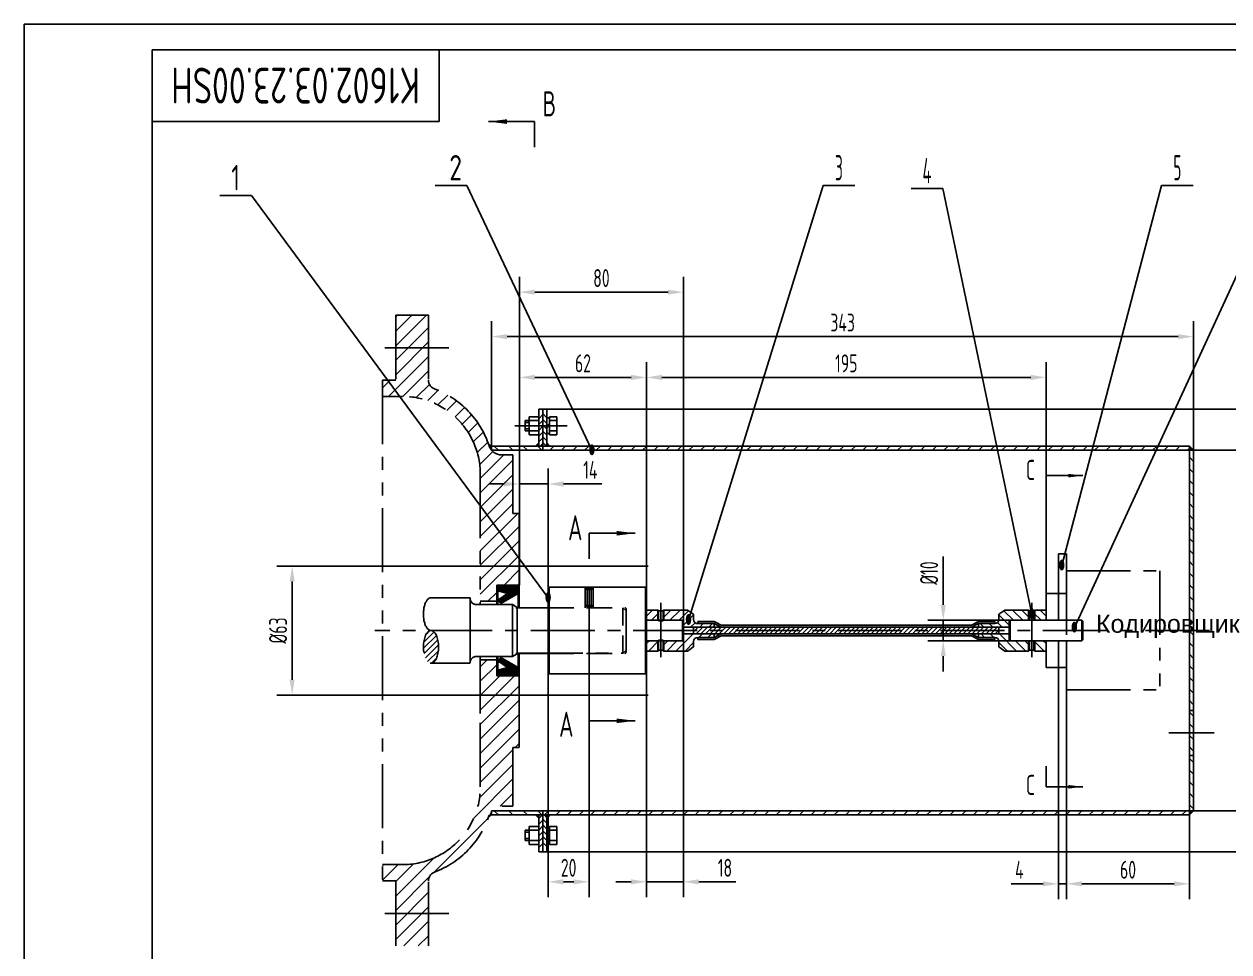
# Model space of a CAD drawing. Header units: millimetres. Extents: x 0 to 1980, y 0 to 742.
# Drawn here: x 0 to 588, y 289 to 742 of the extents above; entities that cross this region are included whole.
import ezdxf
from ezdxf.enums import TextEntityAlignment as Align

# ---------------------------------------------------------------- set-up
doc = ezdxf.new("R2010")
doc.units = ezdxf.units.MM
doc.header["$LTSCALE"] = 25
for name, pattern in [('F', [0.75, 0.5, -0.25]), ('G', [2, 1.25, -0.25, 0.25, -0.25]), ('K', [2.5, 1.25, -0.25, 0.25, -0.25, 0.25, -0.25])]:
    doc.linetypes.add(name, pattern=pattern)
for name, color, linetype in [('01', 7, 'Continuous'), ('02', 1, 'Continuous'), ('04', 2, 'F'), ('05', 142, 'G'), ('07', 6, 'K'), ('08', 1, 'Continuous'), ('11', 3, 'Continuous')]:
    doc.layers.add(name, color=color, linetype=linetype)
doc.styles.get("Standard").update_dxf_attribs({"font": 'isocp', "width": 0.707, "bigfont": 'intecad.shx'})
doc.dimstyles.new('INTE', dxfattribs={"dimscale": 2.5, "dimtxt": 3.5, "dimasz": 3, "dimexe": 3, "dimexo": 0, "dimgap": 1, "dimtad": 1, "dimdec": 0, "dimdsep": 46, "dimtxsty": 'Standard', "dimcen": 0, "dimclrd": 1, "dimclre": 1, "dimclrt": 3, "dimaunit": 1, "dimadec": 0, "dimazin": 0, "dimtfac": 1, "dimtdec": 0, "dimtmove": 0, "dimatfit": 0, "dimfxl": 0, "dimarcsym": 0})
pattern_1 = [(45, (-78.8282, -61.2427), (-2.828427, 2.828427), [])]
pattern_2 = [(45, (-600.815, -126.018), (-3.535534, 3.535534), [])]

# ---------------------------------------------------------------- blocks, each defined once
blk = doc.blocks.new('*D3')
at = {"layer": '08', "color": 1, "lineweight": -2}
for p, q in [((508.77, 363.96), (508.77, 315.24)), ((568.76, 356.41), (568.76, 315.24)), ((561.26, 322.74), (516.27, 322.74))]:
    blk.add_line(p, q, dxfattribs=at)
at = {"layer": '08', "color": 1}
for points in [[(516.27, 323.99), (516.27, 321.49), (508.77, 322.74)], [(561.26, 323.99), (561.26, 321.49), (568.76, 322.74)]]:
    blk.add_solid(points, dxfattribs=at)
at = {"layer": 'DEFPOINTS', "color": 0}
for p in [(508.77, 363.96), (568.76, 356.41), (508.77, 322.74)]:
    blk.add_point(p, dxfattribs=at)
at = {"layer": '08', "color": 3, "insert": (538.77, 329.61), "char_height": 8.75, "attachment_point": 5}
blk.add_mtext('60', dxfattribs=at)
blk = doc.blocks.new('*D4')
at = {"layer": '08', "color": 1, "lineweight": -2}
for p, q in [((255.19, 554.41), (649.67, 554.41)), ((642.17, 546.91), (642.17, 345.91)), ((255.19, 338.41), (649.67, 338.41))]:
    blk.add_line(p, q, dxfattribs=at)
at = {"layer": '08', "color": 1}
for points in [[(640.92, 546.91), (643.42, 546.91), (642.17, 554.41)], [(640.92, 345.91), (643.42, 345.91), (642.17, 338.41)]]:
    blk.add_solid(points, dxfattribs=at)
at = {"layer": 'DEFPOINTS', "color": 0}
for p in [(255.19, 554.41), (255.19, 338.41), (642.17, 338.41)]:
    blk.add_point(p, dxfattribs=at)
at = {"layer": '08', "color": 3, "insert": (635.29, 446.41), "char_height": 8.75, "attachment_point": 5, "rotation": 90}
blk.add_mtext('%%c216', dxfattribs=at)
blk = doc.blocks.new('*D5')
at = {"layer": '08', "color": 1, "lineweight": -2}
for p, q in [((228.19, 536.41), (228.19, 597.4)), ((570.76, 534.41), (570.76, 597.4)), ((235.69, 589.9), (563.26, 589.9))]:
    blk.add_line(p, q, dxfattribs=at)
at = {"layer": '08', "color": 1}
for points in [[(235.69, 591.15), (235.69, 588.65), (228.19, 589.9)], [(563.26, 591.15), (563.26, 588.65), (570.76, 589.9)]]:
    blk.add_solid(points, dxfattribs=at)
at = {"layer": 'DEFPOINTS', "color": 0}
for p in [(570.76, 589.9), (228.19, 536.41), (570.76, 534.41)]:
    blk.add_point(p, dxfattribs=at)
at = {"layer": '08', "color": 3, "insert": (399.48, 596.77), "char_height": 8.75, "attachment_point": 5}
blk.add_mtext('343', dxfattribs=at)
blk = doc.blocks.new('*D6')
at = {"layer": '08', "color": 1, "lineweight": -2}
for p, q in [((321.76, 444.16), (321.76, 316.21)), ((303.76, 425.77), (303.76, 316.21)), ((296.26, 323.71), (288.76, 323.71)), ((303.76, 323.71), (321.76, 323.71)), ((329.26, 323.71), (347.33, 323.71))]:
    blk.add_line(p, q, dxfattribs=at)
at = {"layer": '08', "color": 1}
for points in [[(296.26, 324.96), (296.26, 322.46), (303.76, 323.71)], [(329.26, 324.96), (329.26, 322.46), (321.76, 323.71)]]:
    blk.add_solid(points, dxfattribs=at)
at = {"layer": 'DEFPOINTS', "color": 0}
for p in [(321.76, 444.16), (303.76, 425.77), (303.76, 323.71)]:
    blk.add_point(p, dxfattribs=at)
at = {"layer": '08', "color": 3, "insert": (342.05, 330.58), "char_height": 8.75, "attachment_point": 5}
blk.add_mtext('18', dxfattribs=at)
blk = doc.blocks.new('*D7')
at = {"layer": '08', "color": 1, "lineweight": -2}
for p, q in [((275.76, 455.44), (275.76, 316.21)), ((255.76, 446.41), (255.76, 316.21)), ((268.26, 323.71), (263.26, 323.71))]:
    blk.add_line(p, q, dxfattribs=at)
at = {"layer": '08', "color": 1}
for points in [[(263.26, 324.96), (263.26, 322.46), (255.76, 323.71)], [(268.26, 324.96), (268.26, 322.46), (275.76, 323.71)]]:
    blk.add_solid(points, dxfattribs=at)
at = {"layer": 'DEFPOINTS', "color": 0}
for p in [(275.76, 455.44), (255.76, 446.41), (255.76, 323.71)]:
    blk.add_point(p, dxfattribs=at)
at = {"layer": '08', "color": 3, "insert": (265.76, 330.58), "char_height": 8.75, "attachment_point": 5}
blk.add_mtext('20', dxfattribs=at)
blk = doc.blocks.new('*D10')
at = {"layer": '08', "color": 1, "lineweight": -2}
for p, q in [((504.77, 360.52), (504.77, 315.24)), ((508.77, 351.77), (508.77, 315.24)), ((497.27, 322.74), (481.68, 322.74)), ((508.77, 322.74), (504.77, 322.74)), ((516.27, 322.74), (523.77, 322.74))]:
    blk.add_line(p, q, dxfattribs=at)
at = {"layer": '08', "color": 1}
for points in [[(497.27, 323.99), (497.27, 321.49), (504.77, 322.74)], [(516.27, 323.99), (516.27, 321.49), (508.77, 322.74)]]:
    blk.add_solid(points, dxfattribs=at)
at = {"layer": 'DEFPOINTS', "color": 0}
for p in [(504.77, 360.52), (508.77, 351.77), (504.77, 322.74)]:
    blk.add_point(p, dxfattribs=at)
at = {"layer": '08', "color": 3, "insert": (485.72, 329.61), "char_height": 8.75, "attachment_point": 5}
blk.add_mtext('4', dxfattribs=at)
blk = doc.blocks.new('*D11')
at = {"layer": '08', "color": 1, "lineweight": -2}
for p, q in [((304.59, 477.91), (123.32, 477.91)), ((130.82, 470.41), (130.82, 422.41)), ((304.59, 414.91), (123.32, 414.91))]:
    blk.add_line(p, q, dxfattribs=at)
at = {"layer": '08', "color": 1}
for points in [[(129.57, 470.41), (132.07, 470.41), (130.82, 477.91)], [(129.57, 422.41), (132.07, 422.41), (130.82, 414.91)]]:
    blk.add_solid(points, dxfattribs=at)
at = {"layer": 'DEFPOINTS', "color": 0}
for p in [(304.59, 477.91), (130.82, 414.91), (304.59, 414.91)]:
    blk.add_point(p, dxfattribs=at)
at = {"layer": '08', "color": 3, "insert": (123.95, 446.42), "char_height": 8.75, "attachment_point": 5, "rotation": 90}
blk.add_mtext('%%c63', dxfattribs=at)
blk = doc.blocks.new('*D12')
at = {"layer": '08', "color": 1, "lineweight": -2}
for p, q in [((241.76, 468.62), (241.76, 619.12)), ((321.76, 451.41), (321.76, 619.12)), ((249.26, 611.62), (314.26, 611.62))]:
    blk.add_line(p, q, dxfattribs=at)
at = {"layer": '08', "color": 1}
for points in [[(249.26, 612.87), (249.26, 610.37), (241.76, 611.62)], [(314.26, 612.87), (314.26, 610.37), (321.76, 611.62)]]:
    blk.add_solid(points, dxfattribs=at)
at = {"layer": 'DEFPOINTS', "color": 0}
for p in [(321.76, 611.62), (241.76, 468.62), (321.76, 451.41)]:
    blk.add_point(p, dxfattribs=at)
at = {"layer": '08', "color": 3, "insert": (281.76, 618.49), "char_height": 8.75, "attachment_point": 5}
blk.add_mtext('80', dxfattribs=at)
blk = doc.blocks.new('*D13')
at = {"layer": '08', "color": 1, "lineweight": -2}
for p, q in [((303.76, 456.41), (303.76, 577.5)), ((498.77, 456.41), (498.77, 577.5)), ((491.27, 570), (311.26, 570))]:
    blk.add_line(p, q, dxfattribs=at)
at = {"layer": '08', "color": 1}
for points in [[(311.26, 571.25), (311.26, 568.75), (303.76, 570)], [(491.27, 571.25), (491.27, 568.75), (498.77, 570)]]:
    blk.add_solid(points, dxfattribs=at)
at = {"layer": 'DEFPOINTS', "color": 0}
for p in [(303.76, 570), (303.76, 456.41), (498.77, 456.41)]:
    blk.add_point(p, dxfattribs=at)
at = {"layer": '08', "color": 3, "insert": (401.26, 576.87), "char_height": 8.75, "attachment_point": 5}
blk.add_mtext('195', dxfattribs=at)
blk = doc.blocks.new('*D14')
at = {"layer": '08', "color": 1, "lineweight": -2}
for p, q in [((241.76, 488.76), (241.76, 577.5)), ((303.76, 460.91), (303.76, 577.5)), ((249.26, 570), (296.26, 570))]:
    blk.add_line(p, q, dxfattribs=at)
at = {"layer": '08', "color": 1}
for points in [[(249.26, 571.25), (249.26, 568.75), (241.76, 570)], [(296.26, 571.25), (296.26, 568.75), (303.76, 570)]]:
    blk.add_solid(points, dxfattribs=at)
at = {"layer": 'DEFPOINTS', "color": 0}
for p in [(303.76, 570), (241.76, 488.76), (303.76, 460.91)]:
    blk.add_point(p, dxfattribs=at)
at = {"layer": '08', "color": 3, "insert": (272.76, 576.87), "char_height": 8.75, "attachment_point": 5}
blk.add_mtext('62', dxfattribs=at)
blk = doc.blocks.new('*D15')
at = {"layer": '08', "color": 1, "lineweight": -2}
for p, q in [((241.76, 474.98), (241.76, 525.45)), ((255.76, 462.29), (255.76, 525.45)), ((234.26, 517.95), (226.76, 517.95)), ((241.76, 517.95), (255.76, 517.95)), ((263.26, 517.95), (281.95, 517.95))]:
    blk.add_line(p, q, dxfattribs=at)
at = {"layer": '08', "color": 1}
for points in [[(234.26, 519.2), (234.26, 516.7), (241.76, 517.95)], [(263.26, 519.2), (263.26, 516.7), (255.76, 517.95)]]:
    blk.add_solid(points, dxfattribs=at)
at = {"layer": 'DEFPOINTS', "color": 0}
for p in [(241.76, 517.95), (241.76, 474.98), (255.76, 462.29)]:
    blk.add_point(p, dxfattribs=at)
at = {"layer": '08', "color": 3, "insert": (276.36, 524.82), "char_height": 8.75, "attachment_point": 5}
blk.add_mtext('14', dxfattribs=at)
blk = doc.blocks.new('*D16')
at = {"layer": '08', "color": 1, "lineweight": -2}
for p, q in [((448.57, 458.91), (448.57, 482.55)), ((482.63, 451.41), (441.07, 451.41)), ((448.57, 441.41), (448.57, 451.41)), ((482.63, 441.41), (441.07, 441.41)), ((448.57, 433.91), (448.57, 426.41))]:
    blk.add_line(p, q, dxfattribs=at)
at = {"layer": '08', "color": 1}
for points in [[(447.32, 458.91), (449.82, 458.91), (448.57, 451.41)], [(447.32, 433.91), (449.82, 433.91), (448.57, 441.41)]]:
    blk.add_solid(points, dxfattribs=at)
at = {"layer": 'DEFPOINTS', "color": 0}
for p in [(448.57, 451.41), (482.63, 451.41), (482.63, 441.41)]:
    blk.add_point(p, dxfattribs=at)
at = {"layer": '08', "color": 3, "insert": (441.69, 474.48), "char_height": 8.75, "attachment_point": 5, "rotation": 90}
blk.add_mtext('%%c10', dxfattribs=at)
blk = doc.blocks.new('*D17')
at = {"layer": '08', "color": 1, "lineweight": -2}
for p, q in [((570.76, 534.41), (625.89, 534.41)), ((618.39, 526.91), (618.39, 365.91)), ((570.76, 358.41), (625.89, 358.41))]:
    blk.add_line(p, q, dxfattribs=at)
at = {"layer": '08', "color": 1}
for points in [[(617.14, 526.91), (619.64, 526.91), (618.39, 534.41)], [(617.14, 365.91), (619.64, 365.91), (618.39, 358.41)]]:
    blk.add_solid(points, dxfattribs=at)
at = {"layer": 'DEFPOINTS', "color": 0}
for p in [(570.76, 534.41), (570.76, 358.41), (618.39, 358.41)]:
    blk.add_point(p, dxfattribs=at)
at = {"layer": '08', "color": 3, "insert": (611.52, 446.41), "char_height": 8.75, "attachment_point": 5, "rotation": 90}
blk.add_mtext('%%c176', dxfattribs=at)
blk = doc.blocks.new('*U26', base_point=(251.96, 168.31))
at = {"layer": '01'}
for p, q in [((251.96, 168.31), (251.96, 182.31)), ((195.96, 168.31), (251.96, 168.31))]:
    blk.add_line(p, q, dxfattribs=at)
blk = doc.blocks.new('*U27')
at = {"layer": '04'}
blk.add_blockref('*U26', (0, 0), dxfattribs=at)
blk = doc.blocks.new('*U28')
at = {"layer": '01'}
for points in [[(415, 292), (25, 292)], [(25, 292), (25, 5)]]:
    blk.add_lwpolyline(points, dxfattribs=at)
at = {"layer": '02'}
for points in [[(420, 297), (0, 297)], [(0, 297), (0, 0)]]:
    blk.add_lwpolyline(points, dxfattribs=at)

msp = doc.modelspace()

# ---------------------------------------------------------------- hatches: boundary and pattern name
at = {"layer": '01'}
for points in [[(228.19, 536.41), (228.19, 534.41, -0.098965), (226.93, 536.62, 0.004645), (226.67, 537.41)], [(570.76, 534.41), (568.76, 536.41), (568.76, 534.41)], [(228.19, 356.41), (228.19, 358.41, 0.098965), (226.93, 356.19, -0.004645), (226.67, 355.41)], [(568.76, 356.41), (570.76, 358.41), (568.76, 358.41)]]:
    msp.add_hatch(color=256, dxfattribs=at).paths.add_polyline_path(points)
h = msp.add_hatch(color=256, dxfattribs=at)
h.paths.add_polyline_path([(251.19, 538.06), (249.52, 536.41), (251.19, 536.41)])
h.paths.add_polyline_path([(255.19, 538.13), (255.19, 536.41), (256.65, 536.41)])
h = msp.add_hatch(color=256, dxfattribs=at)
h.paths.add_polyline_path([(251.19, 354.76), (249.52, 356.41), (251.19, 356.41)])
h.paths.add_polyline_path([(255.19, 354.68), (255.19, 356.41), (256.65, 356.41)])
at = {"layer": '02'}
h = msp.add_hatch(dxfattribs=at)
h.set_pattern_fill('_USER', color=256, scale=2, angle=45, style=0, pattern_type=0)
h.set_pattern_definition([(45, (-6820.4626, -2949.5408), (-1.41421356, 1.41421356), [])])
h.paths.add_polyline_path([(253.19, 544.41), (251.19, 544.41), (251.19, 536.41), (253.19, 536.41)])
h.paths.add_polyline_path([(253.19, 552.41), (251.19, 552.41), (251.19, 544.41), (253.19, 544.41)])
h.paths.add_polyline_path([(253.19, 356.41), (251.19, 356.41), (251.19, 348.41), (253.19, 348.41)])
h.paths.add_polyline_path([(253.19, 348.41), (251.19, 348.41), (251.19, 340.41), (253.19, 340.41)])
h = msp.add_hatch(dxfattribs=at)
h.set_pattern_fill('_USER', color=256, scale=2, angle=135, style=0, pattern_type=0)
h.set_pattern_definition([(135, (-6820.4626, -2949.5408), (-1.41421356, -1.41421356), [])])
h.paths.add_polyline_path([(255.19, 348.41), (253.19, 348.41), (253.19, 356.41), (255.19, 356.41)])
h.paths.add_polyline_path([(255.19, 340.41), (253.19, 340.41), (253.19, 348.41), (255.19, 348.41)])
h.paths.add_polyline_path([(255.19, 536.41), (253.19, 536.41), (253.19, 544.41), (255.19, 544.41)])
h.paths.add_polyline_path([(255.19, 544.41), (253.19, 544.41), (253.19, 552.41), (255.19, 552.41)])
h = msp.add_hatch(dxfattribs=at)
h.set_pattern_fill('_USER', color=256, scale=5, angle=135, style=0, pattern_type=0)
h.set_pattern_definition([(135, (-6820.4626, -2949.541), (-3.535534, -3.535534), [])])
h.paths.add_polyline_path([(253.19, 534.41), (253.19, 536.41), (228.19, 536.41), (228.19, 534.41)])
h = msp.add_hatch(dxfattribs=at)
h.set_pattern_fill('_USER', color=256, scale=4, angle=45, style=0, pattern_type=0)
h.set_pattern_definition(pattern_1)
h.paths.add_polyline_path([(253.19, 536.41), (253.19, 534.41), (568.76, 534.41), (568.76, 536.41)])
h = msp.add_hatch(dxfattribs=at)
h.set_pattern_fill('_USER', color=256, scale=4, angle=135, style=0, pattern_type=0)
h.set_pattern_definition([(135, (-6670.4626, -2949.5408), (-2.8284271, -2.8284271), [])])
h.paths.add_polyline_path([(570.76, 534.41), (568.76, 534.41), (568.76, 446.41), (570.76, 446.41)])
h.paths.add_polyline_path([(570.76, 446.41), (568.76, 446.41), (568.76, 358.41), (570.76, 358.41)])
at = {"layer": '02', "linetype": 'Continuous'}
h = msp.add_hatch(dxfattribs=at)
h.set_pattern_fill('ANSI31', color=1, style=0)
h.set_pattern_definition([(45, (776.3112, 234.5412), (-2.245064, 2.245064), [])])
h.paths.add_polyline_path([(312.26, 456.41), (312.26, 451.41), (321.76, 451.41), (321.76, 448.01), (336.77, 448.01), (336.77, 449.76), (328.77, 449.76, -0.414214), (326.77, 451.76), (326.77, 454.41), (323.83, 456.41)])
h.paths.add_polyline_path([(312.26, 441.41), (312.26, 436.41), (323.83, 436.41), (326.77, 438.41), (326.77, 441.05, -0.414214), (328.77, 443.05), (336.77, 443.05), (336.77, 444.81), (321.76, 444.81), (321.76, 441.41)])
h.paths.add_polyline_path([(303.76, 436.41), (309.26, 436.41), (309.26, 441.41), (303.76, 441.41)])
h.paths.add_polyline_path([(303.76, 456.41), (303.76, 451.41), (309.26, 451.41), (309.26, 456.41)])
h.paths.add_polyline_path([(309.26, 451.42, 0.040596), (309.66, 451.21), (309.66, 456.2, -0.040596), (309.26, 456.41)])
h.paths.add_polyline_path([(312.26, 456.41, -0.040596), (311.86, 456.2), (311.86, 451.21, 0.040596), (312.26, 451.42)])
h.paths.add_polyline_path([(309.66, 441.6, 0.040596), (309.26, 441.39), (309.26, 436.41, -0.040596), (309.66, 436.62)])
h.paths.add_polyline_path([(311.86, 436.62, -0.040596), (312.26, 436.41), (312.26, 441.39, 0.040596), (311.86, 441.6)])
h = msp.add_hatch(dxfattribs=at)
h.set_pattern_fill('ANSI31', color=1, style=0)
h.set_pattern_definition([(135, (26.2187, 234.5453), (2.245064, 2.245064), [])])
h.paths.add_polyline_path([(478.7, 456.41), (475.76, 454.41), (475.76, 451.77, -0.414214), (473.76, 449.77), (465.76, 449.77), (465.76, 448.01), (480.77, 448.01), (480.77, 451.41), (490.27, 451.41), (490.27, 456.41)])
h.paths.add_polyline_path([(480.77, 441.41), (480.77, 444.81), (465.76, 444.81), (465.76, 443.06), (473.76, 443.06, -0.414214), (475.76, 441.06), (475.76, 438.41), (478.7, 436.41), (490.27, 436.41), (490.27, 441.41)])
h.paths.add_polyline_path([(498.77, 441.41), (493.27, 441.41), (493.27, 436.41), (498.77, 436.41)])
h.paths.add_polyline_path([(493.27, 456.41), (493.27, 451.41), (498.77, 451.41), (498.77, 456.41)])
h.paths.add_polyline_path([(493.27, 456.41, -0.040596), (492.87, 456.2), (492.87, 451.22, 0.040596), (493.27, 451.43)])
h.paths.add_polyline_path([(490.27, 451.43, 0.040596), (490.67, 451.22), (490.67, 456.2, -0.040596), (490.27, 456.41)])
h.paths.add_polyline_path([(492.87, 436.62, -0.040596), (493.27, 436.41), (493.27, 441.39, 0.040596), (492.87, 441.61)])
h.paths.add_polyline_path([(490.67, 441.61, 0.040596), (490.27, 441.39), (490.27, 436.41, -0.040596), (490.67, 436.62)])
at = {"layer": '02'}
h = msp.add_hatch(dxfattribs=at)
h.set_pattern_fill('ANSI31', color=256, scale=0.5, style=0)
h.paths.add_polyline_path([(326.77, 446.41), (326.77, 444.81), (354.96, 444.81), (354.96, 444.81), (475.76, 444.81), (475.76, 446.41)])
h.paths.add_polyline_path([(355.3, 448.01), (326.77, 448.01), (326.77, 446.41), (475.76, 446.41), (475.76, 446.41), (475.76, 448.01), (355.3, 448.01)])
at = {"layer": '02', "linetype": 'Continuous'}
h = msp.add_hatch(dxfattribs=at)
h.set_pattern_fill('ANGLE', color=1, scale=0.2, angle=45, style=0)
h.set_pattern_definition([(45, (0, 0), (-0.9878282, 0.9878282), [1.016, -0.381]), (135, (0, 0), (-0.9878282, -0.9878282), [1.016, -0.381])])
h.paths.add_polyline_path([(328.77, 450.76), (328.77, 449.76), (336.77, 449.76), (340.11, 448.01), (354.96, 448.01), (354.96, 448.01), (462.42, 448.01), (465.76, 449.77), (473.76, 449.77), (473.76, 450.77), (465.76, 450.77), (462.31, 449.01), (355.3, 449.01), (355.3, 449.01), (340.22, 449.01), (336.77, 450.76)])
h.paths.add_polyline_path([(462.31, 443.81), (465.76, 442.06), (473.76, 442.06), (473.76, 443.06), (465.76, 443.06), (462.42, 444.81), (355.3, 444.81), (355.3, 444.81), (340.11, 444.81), (336.77, 443.05), (328.77, 443.05), (328.77, 442.05), (336.77, 442.05), (340.22, 443.81), (354.96, 443.81), (354.96, 443.81)])
at = {"layer": '02'}
h = msp.add_hatch(dxfattribs=at)
h.set_pattern_fill('_USER', color=256, scale=2, angle=45, style=0, pattern_type=0)
h.set_pattern_definition([(45, (-600.815, -126.0182), (-1.4142136, 1.4142136), [])])
edge = h.paths.add_edge_path()
edge.add_ellipse((198.58, 438.41), major_axis=(0, -8), ratio=0.461295, start_angle=0, end_angle=360, ccw=False)
at = {"layer": '02', "linetype": 'Continuous'}
h = msp.add_hatch(dxfattribs=at)
h.set_pattern_fill('PLASTI', color=1, angle=45, style=0)
h.set_pattern_definition([(45, (-1190.319, -293.201), (-4.490128, 4.490128), []), (45, (-1190.88, -292.64), (-4.490128, 4.490128), []), (45, (-1191.441, -292.0785), (-4.490128, 4.490128), []), (45, (-1193.125, -290.3947), (-4.490128, 4.490128), [])])
h.paths.add_polyline_path([(241.19, 424.85), (231.18, 424.85), (231.18, 433.71), (230.66, 433.71), (230.66, 424.21), (241.66, 424.21), (241.66, 435.28), (241.41, 435.28, 0.037404), (241.19, 435.27)])
at = {"layer": '02'}
h = msp.add_hatch(dxfattribs=at)
h.set_pattern_fill('_USER', color=256, scale=5, angle=135, style=0, pattern_type=0)
h.set_pattern_definition([(135, (-6820.4626, -3127.541), (-3.535534, -3.535534), [])])
h.paths.add_polyline_path([(253.19, 356.41), (253.19, 358.41), (228.19, 358.41), (228.19, 356.41)])
h = msp.add_hatch(dxfattribs=at)
h.set_pattern_fill('_USER', color=256, scale=4, angle=45, style=0, pattern_type=0)
h.set_pattern_definition(pattern_1)
h.paths.add_polyline_path([(568.76, 356.41), (568.76, 358.41), (253.19, 358.41), (253.19, 356.41)])
at = {"layer": '07'}
h = msp.add_hatch(dxfattribs=at)
h.set_pattern_fill('_USER', color=256, scale=5, angle=45, style=0, pattern_type=0)
h.set_pattern_definition(pattern_2)
h.paths.add_polyline_path([(238.56, 510.01), (238.56, 503.56), (241.66, 503.56), (241.66, 468.61), (230.66, 468.61), (230.66, 460.71), (222.66, 460.71), (222.66, 486.93), (222.66, 522.71, 0.414214), (184.66, 560.71), (174.96, 560.71), (174.96, 568.66), (181.36, 568.66), (181.36, 584.51), (197.36, 584.51), (197.36, 568.59, 0.312664), (200.29, 564.38, -0.227312), (226.93, 536.62, 0.323836), (233.11, 532.16), (238.56, 532.16), (238.56, 529.42)])
h.paths.add_polyline_path([(197.36, 584.51), (181.36, 584.51), (181.36, 600.41), (197.36, 600.41)])
h = msp.add_hatch(dxfattribs=at)
h.set_pattern_fill('ANSI31', color=256, scale=0.726, style=0)
h.set_pattern_definition([(45, (-780.23894, -55.422555), (-0.0641699404, 0.0641699404), [])])
h.paths.add_polyline_path([(235.88, 464.52), (231.18, 461.26), (232.67, 459.57), (241.19, 464.52), (241.19, 467.96), (231.18, 467.96), (231.18, 465.75)])
h = msp.add_hatch(dxfattribs=at)
h.set_pattern_fill('_USER', color=256, scale=5, angle=45, style=0, pattern_type=0)
h.set_pattern_definition(pattern_2)
h.paths.add_polyline_path([(238.56, 382.81), (238.56, 389.26), (241.66, 389.26), (241.66, 424.21), (230.66, 424.21), (230.66, 432.11), (222.66, 432.11), (222.66, 405.88), (222.66, 370.11, -0.414214), (184.66, 332.11), (174.96, 332.11), (174.96, 324.16), (181.36, 324.16), (181.36, 308.31), (197.36, 308.31), (197.36, 324.23, -0.312664), (200.29, 328.44, 0.227312), (226.93, 356.19, -0.323836), (233.11, 360.66), (238.56, 360.66), (238.56, 363.4)])
h.paths.add_polyline_path([(197.36, 308.31), (181.36, 308.31), (181.36, 292.41), (197.36, 292.41)])
h = msp.add_hatch(dxfattribs=at)
h.set_pattern_fill('ANSI31', color=256, scale=0.726, style=0)
h.set_pattern_definition([(315, (-780.23894, 948.23696), (-0.0641699404, -0.0641699404), [])])
h.paths.add_polyline_path([(235.88, 428.3), (231.18, 431.56), (232.67, 433.25), (241.19, 428.3), (241.19, 424.85), (231.18, 424.85), (231.18, 427.06)])

# ---------------------------------------------------------------- linework, layer by layer
at = {"layer": '01'}
for p, q in [((249.1, 694.9), (249.1, 682.4)), ((251.19, 536.41), (251.19, 554.41)), ((255.19, 554.41), (251.19, 554.41)), ((253.19, 554.41), (253.19, 534.41)), ((255.19, 554.41), (255.19, 536.41)), ((244.49, 543.91), (244.49, 548.91)), ((251.19, 548.91), (244.49, 548.91)), ((246.49, 550.8), (246.49, 542.01)), ((246.49, 550.8), (251.19, 550.8)), ((246.49, 548.91), (251.19, 548.91)), ((256.49, 550.26), (255.19, 550.26)), ((255.19, 546.41), (256.49, 547.16)), ((256.49, 542.01), (256.49, 550.8)), ((259.99, 550.8), (256.49, 550.8)), ((256.49, 548.91), (259.99, 548.91)), ((259.99, 550.8), (259.99, 542.01)), ((251.19, 543.91), (244.49, 543.91)), ((246.49, 543.91), (251.19, 543.91)), ((246.49, 542.01), (251.19, 542.01)), ((256.49, 546.41), (255.19, 545.66)), ((256.49, 542.56), (255.19, 542.56)), ((256.49, 543.91), (259.99, 543.91)), ((259.99, 542.01), (256.49, 542.01)), ((226.67, 537.41), (228.19, 536.41)), ((568.76, 536.41), (228.19, 536.41)), ((228.19, 534.41), (228.19, 536.41)), ((249.52, 536.41), (251.19, 538.06)), ((255.19, 538.13), (256.65, 536.41)), ((568.76, 446.41), (568.76, 536.41)), ((568.76, 536.41), (570.76, 534.41)), ((570.76, 534.41), (228.19, 534.41)), ((570.76, 534.41), (570.76, 358.41)), ((498.77, 512.03), (498.77, 522.03)), ((275.76, 493.9), (275.76, 481.4)), ((508.77, 483.91), (504.76, 483.91)), ((508.77, 483.91), (508.76, 451.4)), ((256.26, 467.54), (256.26, 425.27)), ((303.26, 425.27), (303.26, 467.54)), ((323.83, 456.41), (326.77, 454.41)), ((326.77, 454.41), (326.77, 451.76)), ((478.7, 456.41), (475.76, 454.41)), ((475.76, 454.41), (475.76, 451.77)), ((304.26, 451.41), (321.26, 451.41)), ((304.26, 451.41), (321.26, 451.41)), ((321.26, 441.41), (321.26, 451.41)), ((321.26, 451.41), (321.76, 450.91)), ((321.76, 446.41), (321.76, 450.91)), ((328.77, 450.76), (336.77, 450.76)), ((328.77, 449.76), (336.77, 449.76)), ((336.77, 450.76), (340.22, 449.01)), ((336.77, 449.76), (336.77, 448.01)), ((336.77, 449.76), (340.11, 448.01)), ((465.76, 450.77), (462.31, 449.01)), ((465.76, 449.77), (462.42, 448.01)), ((473.76, 450.77), (465.76, 450.77)), ((473.76, 449.77), (465.76, 449.77)), ((465.76, 449.77), (465.76, 448.01)), ((481.27, 441.41), (481.27, 451.41)), ((516.27, 441.41), (516.27, 451.41)), ((516.27, 451.41), (516.77, 450.91)), ((516.77, 450.91), (516.77, 441.91)), ((304.26, 441.41), (321.26, 441.41)), ((304.26, 441.41), (321.26, 441.41)), ((321.76, 446.41), (321.76, 441.91)), ((326.77, 438.41), (326.77, 441.05)), ((328.77, 443.05), (336.77, 443.05)), ((328.77, 442.05), (336.77, 442.05)), ((336.77, 443.05), (340.11, 444.81)), ((336.77, 443.05), (336.77, 444.81)), ((336.77, 442.05), (340.22, 443.81)), ((465.76, 442.06), (462.31, 443.81)), ((465.76, 443.06), (462.42, 444.81)), ((465.76, 443.06), (465.76, 444.81)), ((473.76, 443.06), (465.76, 443.06)), ((473.76, 442.06), (465.76, 442.06)), ((475.76, 438.41), (475.76, 441.06)), ((508.77, 358.41), (508.76, 441.41)), ((516.27, 441.41), (516.77, 441.91)), ((568.76, 446.41), (568.76, 356.41)), ((323.83, 436.41), (326.77, 438.41)), ((478.7, 436.41), (475.76, 438.41)), ((275.76, 414.83), (275.76, 402.33)), ((498.77, 370.11), (498.77, 380.11)), ((226.67, 355.41), (228.19, 356.41)), ((570.76, 358.41), (228.19, 358.41)), ((228.19, 358.41), (228.19, 356.41)), ((568.76, 356.41), (228.19, 356.41)), ((249.52, 356.41), (251.19, 354.76)), ((251.19, 356.41), (251.19, 338.41)), ((253.19, 338.41), (253.19, 358.41)), ((255.19, 338.41), (255.19, 356.41)), ((255.19, 354.68), (256.65, 356.41)), ((568.76, 356.41), (570.76, 358.41)), ((251.19, 348.91), (244.49, 348.91)), ((244.49, 348.91), (244.49, 346.41)), ((246.49, 350.8), (251.19, 350.8)), ((246.49, 346.41), (246.49, 350.8)), ((246.49, 348.91), (251.19, 348.91)), ((251.19, 350.8), (251.19, 346.41)), ((251.19, 350.8), (251.19, 346.41)), ((256.49, 350.26), (255.19, 350.26)), ((255.19, 350.26), (255.19, 346.41)), ((256.49, 348.41), (255.19, 348.41)), ((259.99, 350.8), (256.49, 350.8)), ((256.49, 350.8), (256.49, 346.41)), ((256.49, 346.41), (256.49, 350.26)), ((256.49, 350.24), (256.49, 346.41)), ((256.49, 348.91), (259.99, 348.91)), ((259.99, 346.41), (259.99, 350.8)), ((244.49, 343.91), (244.49, 346.41)), ((251.19, 343.91), (244.49, 343.91)), ((246.49, 346.41), (246.49, 342.01)), ((246.49, 343.91), (251.19, 343.91)), ((246.49, 342.01), (251.19, 342.01)), ((251.19, 342.01), (251.19, 346.41)), ((251.19, 342.01), (251.19, 346.41)), ((255.19, 346.41), (256.49, 345.66)), ((255.19, 342.56), (255.19, 346.41)), ((256.49, 344.41), (255.19, 344.41)), ((256.49, 342.56), (255.19, 342.56)), ((256.49, 342.01), (256.49, 346.41)), ((256.49, 346.41), (256.49, 342.56)), ((256.49, 342.58), (256.49, 346.41)), ((256.49, 343.91), (259.99, 343.91)), ((259.99, 342.01), (256.49, 342.01)), ((259.99, 346.41), (259.99, 342.01)), ((255.19, 338.41), (251.19, 338.41))]:
    msp.add_line(p, q, dxfattribs=at)
at = {"layer": '01', "color": 7, "linetype": 'Continuous'}
for p, q in [((504.76, 483.91), (504.76, 451.4)), ((255.76, 467.04), (256.26, 467.54)), ((255.76, 457.54), (255.76, 467.04)), ((303.26, 467.54), (256.26, 467.54)), ((303.26, 467.54), (303.76, 467.04)), ((303.76, 446.41), (303.76, 467.04)), ((255.76, 457.54), (255.76, 435.27)), ((309.26, 456.41), (303.76, 456.41)), ((303.76, 456.41), (303.76, 446.41)), ((309.66, 456.2), (309.66, 451.21)), ((311.86, 456.2), (311.86, 451.21)), ((323.83, 456.41), (312.26, 456.41)), ((478.7, 456.41), (490.27, 456.41)), ((490.67, 456.2), (490.67, 451.41)), ((492.87, 456.2), (492.87, 451.41)), ((493.27, 456.41), (498.77, 456.41)), ((498.77, 456.41), (498.77, 451.41)), ((309.26, 451.41), (303.76, 451.41)), ((321.76, 451.41), (312.26, 451.41)), ((321.76, 451.41), (321.76, 446.41)), ((321.76, 446.41), (321.76, 450.91)), ((321.76, 448.01), (355.3, 448.01)), ((326.77, 448.01), (326.77, 446.41)), ((328.77, 449.76), (328.77, 450.76)), ((340.22, 449.01), (355.3, 449.01)), ((462.31, 449.01), (354.96, 449.01)), ((480.77, 448.01), (354.96, 448.01)), ((473.76, 449.77), (473.76, 450.77)), ((475.76, 448.01), (475.76, 446.41)), ((480.77, 451.41), (491.77, 451.41)), ((480.77, 450.91), (481.27, 451.41)), ((480.77, 451.41), (480.77, 446.41)), ((491.77, 451.41), (498.77, 451.41)), ((516.27, 451.41), (498.77, 451.41)), ((303.76, 446.41), (303.76, 425.77)), ((303.76, 436.41), (303.76, 446.41)), ((309.26, 441.41), (303.76, 441.41)), ((309.66, 436.62), (309.66, 441.6)), ((311.86, 436.62), (311.86, 441.6)), ((321.76, 441.41), (312.26, 441.41)), ((321.76, 441.41), (321.76, 446.41)), ((321.76, 446.41), (321.76, 441.91)), ((321.76, 444.81), (355.3, 444.81)), ((326.77, 444.81), (326.77, 446.41)), ((328.77, 443.05), (328.77, 442.05)), ((340.22, 443.81), (355.3, 443.81)), ((480.77, 444.81), (354.96, 444.81)), ((462.31, 443.81), (354.96, 443.81)), ((473.76, 443.06), (473.76, 442.06)), ((475.76, 444.81), (475.76, 446.41)), ((480.77, 441.41), (480.77, 446.41)), ((480.77, 441.91), (481.27, 441.41)), ((480.77, 441.41), (491.77, 441.41)), ((490.67, 436.62), (490.67, 441.41)), ((491.77, 441.41), (498.77, 441.41)), ((492.87, 436.62), (492.87, 441.41)), ((516.27, 441.41), (498.77, 441.41)), ((498.77, 436.41), (498.77, 441.41)), ((504.77, 358.41), (504.76, 441.41)), ((255.76, 435.27), (255.76, 425.77)), ((309.26, 436.41), (303.76, 436.41)), ((323.83, 436.41), (312.26, 436.41)), ((478.7, 436.41), (490.27, 436.41)), ((493.27, 436.41), (498.77, 436.41)), ((255.76, 425.77), (256.26, 425.27)), ((303.26, 425.27), (256.26, 425.27)), ((303.26, 425.27), (303.76, 425.77))]:
    msp.add_line(p, q, dxfattribs=at)
at = {"layer": '01'}
for centre, radius, start, end in [((241.41, 459.03), 1.5, 240, 270), ((310.76, 458.74), 2.78, 237.28338, 302.71662), ((491.77, 458.75), 2.78, 237.28338, 302.71662), ((304.26, 451.91), 0.5, 180, 270), ((304.26, 451.91), 0.5, 180, 270), ((310.76, 453.76), 2.78, 237.28338, 302.71662), ((328.77, 451.76), 2, 180, 270), ((473.76, 451.77), 2, 270, 0), ((304.26, 440.91), 0.5, 90, 180), ((304.26, 440.91), 0.5, 90, 180), ((310.76, 439.06), 2.78, 57.28338, 122.71662), ((328.77, 441.05), 2, 90, 180), ((473.76, 441.06), 2, 0, 90), ((310.76, 434.07), 2.78, 57.28338, 122.71662), ((491.77, 434.08), 2.78, 57.28338, 122.71662)]:
    msp.add_arc(centre, radius, start, end, dxfattribs=at)
at = {"layer": '02'}
for p, q in [((249.1, 694.9), (226.6, 694.9)), ((110.97, 658.83), (95.47, 658.83)), ((255.76, 462.29), (110.97, 658.83)), ((216.15, 663.69), (200.65, 663.69)), ((277.11, 534.41), (216.15, 663.69)), ((324.27, 451.53), (389.93, 663.69)), ((389.93, 663.69), (405.43, 663.69)), ((448.38, 662.25), (432.88, 662.25)), ((491.77, 454.45), (448.38, 662.25)), ((506.42, 478.11), (555.08, 663.69)), ((512.56, 447.85), (611.93, 663.69)), ((555.08, 663.69), (570.58, 663.69)), ((244.49, 547.91), (246.49, 547.91)), ((244.49, 544.91), (246.49, 544.91)), ((498.77, 522.03), (516.77, 522.03)), ((275.76, 493.9), (298.26, 493.9)), ((275.76, 402.33), (298.26, 402.33)), ((498.77, 370.11), (516.77, 370.11)), ((244.49, 347.91), (246.49, 347.91)), ((244.49, 344.91), (246.49, 344.91))]:
    msp.add_line(p, q, dxfattribs=at)
at = {"layer": '02', "color": 1, "linetype": 'Continuous'}
for p, q in [((309.26, 456.41), (309.26, 451.41)), ((312.26, 456.41), (312.26, 451.41)), ((490.27, 456.41), (490.27, 451.41)), ((493.27, 456.41), (493.27, 451.41)), ((309.26, 436.41), (309.26, 441.41)), ((312.26, 436.41), (312.26, 441.41)), ((490.27, 436.41), (490.27, 441.41)), ((493.27, 436.41), (493.27, 441.41))]:
    msp.add_line(p, q, dxfattribs=at)
at = {"layer": '02'}
for points in [[(226.6, 694.9, 0, 2.25, 0), (235.6, 694.9, 0, 0, 0)], [(516.77, 522.03, 0, 1.8, 0), (509.57, 522.03, 0, 0, 0)], [(298.26, 493.9, 0, 2.25, 0), (289.26, 493.9, 0, 0, 0)], [(298.26, 402.33, 0, 2.25, 0), (289.26, 402.33, 0, 0, 0)], [(516.77, 370.11, 0, 1.8, 0), (509.57, 370.11, 0, 0, 0)]]:
    msp.add_lwpolyline(points, format="xyseb", dxfattribs=at)
at = {"layer": '04', "color": 2, "linetype": 'F'}
for p, q in [((273.76, 457.54), (273.76, 467.54)), ((274.76, 467.54), (273.76, 466.54)), ((273.76, 466.54), (275.46, 466.54)), ((273.76, 466.54), (273.76, 458.58)), ((274.76, 467.54), (274.76, 458)), ((275.46, 467.54), (274.76, 467.54)), ((275.46, 467.54), (275.46, 466.12)), ((275.46, 466.12), (275.76, 466.12)), ((275.76, 455.44), (275.76, 469.43)), ((275.76, 467.54), (275.76, 466.12)), ((276.06, 466.12), (275.76, 466.12)), ((276.06, 467.54), (276.06, 466.12)), ((276.06, 467.54), (276.76, 467.54)), ((277.76, 466.54), (276.06, 466.54)), ((276.76, 467.54), (276.76, 458)), ((276.76, 467.54), (277.76, 466.54)), ((277.76, 457.54), (277.76, 467.54)), ((277.76, 466.54), (277.76, 458.58)), ((255.76, 457.54), (293.26, 457.54)), ((273.76, 458.58), (275.56, 457.54)), ((273.76, 458.58), (275.76, 458.58)), ((275.56, 457.54), (275.76, 457.54)), ((277.76, 458.58), (275.76, 458.58)), ((275.96, 457.54), (275.76, 457.54)), ((277.76, 458.58), (275.96, 457.54)), ((293.76, 446.41), (293.76, 457.04)), ((293.76, 446.41), (293.76, 435.77)), ((293.76, 446.41), (293.76, 436.77)), ((255.76, 435.27), (293.26, 435.27)), ((292.26, 435.27), (293.76, 436.77))]:
    msp.add_line(p, q, dxfattribs=at)
at = {"layer": '04'}
for p, q in [((570.76, 407.41), (568.76, 407.41)), ((570.76, 385.41), (568.76, 385.41))]:
    msp.add_line(p, q, dxfattribs=at)
at = {"layer": '04', "color": 2, "linetype": 'F'}
for centre, start, end in [((293.26, 457.04), 0, 90), ((293.26, 435.77), 270, 0)]:
    msp.add_arc(centre, 0.5, start, end, dxfattribs=at)
at = {"layer": '05'}
for p, q in [((207.36, 584.5), (171.36, 584.5)), ((264.99, 546.41), (239.49, 546.41)), ((310.76, 459.96), (310.76, 433.38)), ((491.77, 459.96), (491.77, 433.38)), ((580.76, 396.41), (558.76, 396.41))]:
    msp.add_line(p, q, dxfattribs=at)
at = {"layer": '05', "color": 4, "linetype": 'G'}
for p, q in [((578.51, 446.41), (171.11, 446.41)), ((207.36, 308.31), (171.36, 308.31))]:
    msp.add_line(p, q, dxfattribs=at)
at = {"layer": '07'}
for p, q in [((181.36, 600.41), (197.36, 600.41)), ((181.36, 600.41), (181.36, 568.66)), ((197.36, 600.41), (197.36, 568.59)), ((174.96, 568.66), (174.96, 324.16)), ((181.36, 568.66), (174.96, 568.66)), ((184.66, 560.71), (174.96, 560.71)), ((238.56, 532.16), (233.11, 532.16)), ((238.56, 528.01), (238.56, 532.16)), ((238.56, 503.56), (238.56, 528.01)), ((222.66, 522.71), (222.66, 459.11)), ((241.66, 503.56), (238.56, 503.56)), ((241.66, 503.56), (241.66, 457.53)), ((241.66, 457.53), (241.66, 502.5)), ((508.76, 475.49), (554.26, 475.49)), ((508.76, 475.49), (508.76, 417.49)), ((554.26, 475.49), (554.26, 417.49)), ((230.66, 468.61), (241.66, 468.61)), ((230.66, 459.11), (230.66, 468.61)), ((231.18, 467.96), (241.19, 467.96)), ((231.18, 467.96), (231.18, 459.11)), ((235.88, 464.52), (231.18, 465.75)), ((198.58, 462.41), (217.68, 462.41)), ((217.68, 462.41), (217.68, 430.41)), ((220.68, 459.11), (238.28, 459.11)), ((230.66, 460.71), (222.66, 460.71)), ((231.18, 461.26), (235.88, 464.52)), ((232.67, 459.57), (231.18, 461.26)), ((241.19, 464.52), (232.67, 459.57)), ((232.67, 459.57), (232.67, 459.11)), ((238.28, 459.11), (238.28, 433.71)), ((238.28, 459.11), (240.66, 457.73)), ((241.19, 464.52), (241.19, 457.55)), ((498.76, 464.41), (498.77, 451.41)), ((240.66, 457.73), (240.66, 435.08)), ((498.77, 441.41), (498.77, 428.41)), ((241.19, 424.85), (241.19, 435.27)), ((241.41, 435.28), (292.31, 435.28)), ((241.66, 389.26), (241.66, 435.28)), ((241.66, 435.28), (241.66, 390.31)), ((198.58, 430.41), (217.68, 430.41)), ((220.68, 433.71), (238.28, 433.71)), ((222.66, 433.71), (222.66, 405.88)), ((230.66, 432.11), (222.66, 432.11)), ((230.66, 424.21), (230.66, 433.71)), ((231.18, 424.85), (231.18, 433.71)), ((231.18, 431.56), (235.88, 428.3)), ((232.67, 433.25), (231.19, 431.56)), ((232.67, 433.25), (232.67, 433.71)), ((241.19, 428.3), (232.67, 433.25)), ((238.28, 433.71), (240.66, 435.08)), ((230.66, 424.21), (241.66, 424.21)), ((235.88, 428.3), (231.18, 427.06)), ((231.18, 424.85), (241.19, 424.85)), ((508.76, 417.49), (554.26, 417.49)), ((222.66, 370.11), (222.66, 405.88)), ((238.56, 389.26), (238.56, 382.81)), ((241.66, 389.26), (238.56, 389.26)), ((238.56, 382.81), (238.56, 360.66)), ((238.56, 360.66), (233.11, 360.66)), ((181.08, 332.11), (174.96, 332.11)), ((184.66, 332.11), (174.96, 332.11)), ((181.36, 324.16), (174.96, 324.16)), ((181.36, 292.41), (181.36, 324.16)), ((197.36, 292.41), (197.36, 324.23))]:
    msp.add_line(p, q, dxfattribs=at)
at = {"layer": '07', "color": 6, "linetype": 'K'}
for p, q in [((241.19, 467.96), (241.19, 464.52)), ((508.76, 464.41), (498.76, 464.41)), ((256.26, 457.54), (240.03, 457.54)), ((292.26, 457.54), (292.26, 448.79)), ((292.26, 457.54), (293.76, 456.04)), ((321.26, 441.41), (321.26, 451.41)), ((321.26, 451.41), (321.76, 450.91)), ((292.26, 444.03), (292.26, 435.27)), ((321.26, 441.41), (321.76, 441.91)), ((321.26, 441.41), (321.76, 441.91)), ((256.26, 435.27), (240.03, 435.27)), ((292.26, 435.27), (293.76, 436.77)), ((508.76, 428.41), (498.76, 428.41))]:
    msp.add_line(p, q, dxfattribs=at)
at = {"layer": '07'}
for centre, radius, start, end in [((201.86, 568.59), 4.5, 180, 249.45026), ((184.66, 522.71), 38, 0, 90), ((184.66, 522.71), 44.5, 18.22474, 69.45026), ((233.11, 538.66), 6.5, 198.22474, 270), ((220.68, 462.11), 3, 180, 270), ((241.41, 433.78), 1.5, 90, 120), ((220.68, 430.71), 3, 90, 180), ((184.66, 370.11), 38, 270, 0), ((184.66, 370.11), 44.5, 290.54974, 341.77526), ((201.86, 324.23), 4.5, 110.54974, 180)]:
    msp.add_arc(centre, radius, start, end, dxfattribs=at)
msp.add_ellipse((198.58, 454.41), major_axis=(0, 8), ratio=0.461295, start_param=0, end_param=3.141593, dxfattribs=at)
at = {"layer": '07', "extrusion": (0, 0, -1)}
msp.add_ellipse((198.58, 438.41), major_axis=(0, -8), ratio=0.461295, dxfattribs=at)

# ---------------------------------------------------------------- block references
at = {"layer": '01', "xscale": 2.5, "yscale": 2.5, "zscale": 2.5}
msp.add_blockref('*U28', (0, 0), dxfattribs=at)
at = {"layer": '01', "xscale": 2.5, "yscale": 2.5}
msp.add_blockref('*U27', (202.5, 695), dxfattribs=at)

# ---------------------------------------------------------------- texts
at = {"layer": '01', "insert": (523.07, 454.08), "char_height": 8.75, "attachment_point": 1}
msp.add_mtext('{\\fArial|b0|i0|c204|p34;\\W1;\\C3;Кодировщик}', dxfattribs=at)
at = {"layer": '02', "width": 0.605172}
for p, p2 in [((275.61, 531.91), (278.61, 531.91)), ((504.92, 475.61), (507.92, 475.61)), ((254.26, 459.79), (257.26, 459.79)), ((322.77, 449.03), (325.77, 449.03)), ((490.27, 451.95), (493.27, 451.95)), ((511.06, 445.35), (514.06, 445.35))]:
    msp.add_text('\\M+5A1F1', height=5, dxfattribs=at).set_placement(p, p2, align=Align.FIT)
at = {"layer": '11', "width": 0.696347}
msp.add_text('K1602.03.23.00SH', height=17.5, rotation=180, dxfattribs=at).set_placement((193.16, 721.25), (71.84, 721.25), align=Align.FIT)
at = {"layer": '11', "width": 0.707}
for s, height, p in [('B', 12.25, (253.03, 693.78)), ('C', 9.8, (488.91, 516.98)), ('A', 12.25, (265.49, 486.79)), ('A', 12.25, (261.12, 390.85)), ('C', 9.8, (488.91, 363.19))]:
    msp.add_text(s, height=height, dxfattribs=at).set_placement(p, align=Align.BOTTOM_LEFT)
at = {"layer": '11'}
for s, width, p, p2 in [('2', 0.819199, (207.52, 666.19), (213.71, 666.19)), ('3', 0.527686, (395.75, 666.19), (399.61, 666.19)), ('4', 0.543846, (438.44, 664.75), (442.82, 664.75)), ('5', 0.527686, (560.9, 666.19), (564.76, 666.19)), ('1', 0.980615, (101.1, 661.33), (105.34, 661.33))]:
    msp.add_text(s, height=12.37, dxfattribs=dict(at, width=width)).set_placement(p, p2, align=Align.FIT)

# ---------------------------------------------------------------- dimensions: what is measured, and where the dimension line sits
at = {"layer": '08'}
for base, p1, p2, picture, middle in [((321.76, 611.62), (241.76, 468.62), (321.76, 451.41), '*D12', (281.76, 611.62)), ((255.76, 323.71), (275.76, 455.44), (255.76, 446.41), '*D7', (265.76, 323.71)), ((303.76, 323.71), (321.76, 444.16), (303.76, 425.77), '*D6', (342.05, 323.71))]:
    dim = msp.add_linear_dim(base=base, p1=p1, p2=p2, dimstyle='INTE', dxfattribs=at)
    dim.commit()
    dim.dimension.update_dxf_attribs({"geometry": picture, "text_midpoint": middle, "dimtype": 160})
for base, p1, p2, picture, middle in [((570.76, 589.9), (228.19, 536.41), (570.76, 534.41), '*D5', (399.48, 596.77)), ((504.77, 322.74), (508.77, 351.77), (504.77, 360.52), '*D10', (485.72, 329.61)), ((508.77, 322.74), (568.76, 356.41), (508.77, 363.96), '*D3', (538.77, 329.61))]:
    dim = msp.add_linear_dim(base=base, p1=p1, p2=p2, dimstyle='INTE', override={"dimdec": 0}, dxfattribs=at)
    dim.commit()
    dim.dimension.update_dxf_attribs({"geometry": picture, "text_midpoint": middle})
for p1, p2, picture, middle in [((241.76, 488.76), (303.76, 460.91), '*D14', (272.76, 576.87)), ((498.77, 456.41), (303.76, 456.41), '*D13', (401.26, 576.87))]:
    dim = msp.add_linear_dim(base=(303.76, 570), p1=p1, p2=p2, dimstyle='INTE', dxfattribs=at)
    dim.commit()
    dim.dimension.update_dxf_attribs({"geometry": picture, "text_midpoint": middle})
for base, p1, p2, text, picture, middle in [((642.17, 338.41), (255.19, 554.41), (255.19, 338.41), '%%c216', '*D4', (635.29, 446.41)), ((618.39, 358.41), (570.76, 534.41), (570.76, 358.41), '%%c176', '*D17', (611.52, 446.41)), ((448.57, 451.41), (482.63, 441.41), (482.63, 451.41), '%%c<>', '*D16', (441.69, 474.48))]:
    dim = msp.add_linear_dim(base=base, p1=p1, p2=p2, angle=90, text=text, dimstyle='INTE', dxfattribs=at)
    dim.commit()
    dim.dimension.update_dxf_attribs({"geometry": picture, "text_midpoint": middle})
dim = msp.add_linear_dim(base=(241.76, 517.95), p1=(255.76, 462.29), p2=(241.76, 474.98), text='14', dimstyle='INTE', dxfattribs=at)
dim.commit()
dim.dimension.update_dxf_attribs({"geometry": '*D15', "text_midpoint": (276.36, 517.95), "dimtype": 160})
dim = msp.add_linear_dim(base=(130.82, 414.91), p1=(304.59, 477.91), p2=(304.59, 414.91), angle=90, text='%%c<>', dimstyle='INTE', dxfattribs=at)
dim.commit()
dim.dimension.update_dxf_attribs({"geometry": '*D11', "text_midpoint": (130.82, 446.42), "dimtype": 160})

doc.saveas('drawing.dxf')
